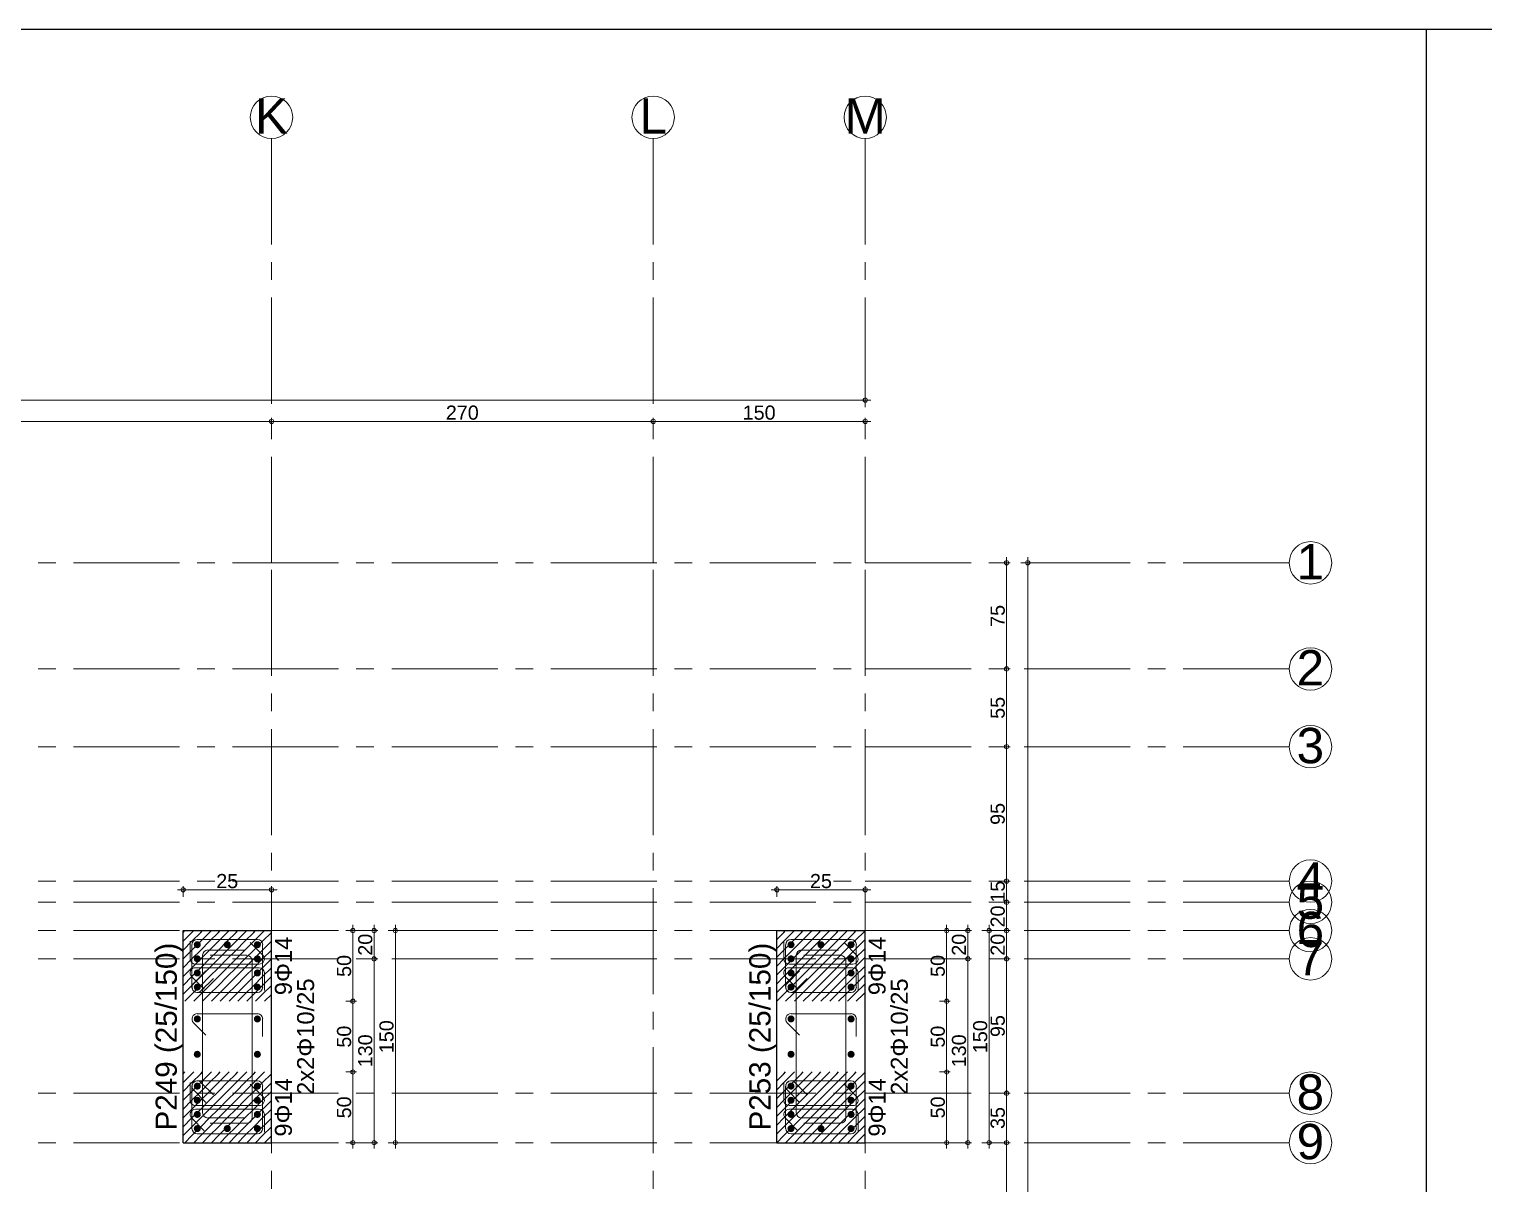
# Model space of a CAD drawing. Header units: millimetres. Extents: x 2232 to 85269, y -3593 to 5869.
# Drawn here: x 31459 to 32488, y 5052 to 5869 of the extents above; entities that cross this region are included whole.
import ezdxf

# ---------------------------------------------------------------- set-up
doc = ezdxf.new("R2010")
doc.units = ezdxf.units.MM
doc.linetypes.add('CENTER2', pattern=[112.5, 75, -12.5, 12.5, -12.5])
doc.linetypes.add('DASHDOT2', pattern=[12.7, 6.35, -3.175, 0, -3.175])
doc.layers.add('aks', color=251, linetype='DASHDOT2', lineweight=35)
for name, color, linetype in [('Donatı Yazısı', 7, 'Continuous'), ('Donatı Çizgisi', 7, 'Continuous'), ('Kolon', 7, 'Continuous'), ('Ölçülendirme', 7, 'Continuous')]:
    doc.layers.add(name, color=color, linetype=linetype)
doc.styles.add('arial_1_18', font='arial.ttf', dxfattribs={"height": 0.2})

# ---------------------------------------------------------------- blocks, each defined once
blk = doc.blocks.new('IDE999Entity6900')
at = {"layer": 'aks', "color": 250, "linetype": 'CENTER2', "lineweight": 5}
for points in [[(21382.5, 2530), (21382.5, 2830)], [(21382.5, 200), (21382.5, 2530)]]:
    blk.add_lwpolyline(points, dxfattribs=at)
at = {"layer": 'aks', "color": 30, "linetype": 'Continuous', "lineweight": 5}
blk.add_circle((21382.5, 2845), 15, dxfattribs=at)
at = {"layer": 'aks', "color": 1, "linetype": 'Continuous', "lineweight": 5, "style": 'arial_1_18'}
blk.add_text('L', height=25, dxfattribs=at).set_placement((21372.8, 2833.4))
blk = doc.blocks.new('IDE999Entity6901')
at = {"layer": 'aks', "color": 250, "linetype": 'CENTER2', "lineweight": 5}
for points in [[(21532.5, 2530), (21532.5, 2830)], [(21532.5, 200), (21532.5, 2530)]]:
    blk.add_lwpolyline(points, dxfattribs=at)
at = {"layer": 'aks', "color": 30, "linetype": 'Continuous', "lineweight": 5}
blk.add_circle((21532.5, 2845), 15, dxfattribs=at)
at = {"layer": 'aks', "color": 1, "linetype": 'Continuous', "lineweight": 5, "style": 'arial_1_18'}
blk.add_text('M', height=25, dxfattribs=at).set_placement((21517.9, 2833.4))
blk = doc.blocks.new('IDE999Entity6902')
at = {"layer": 'aks', "color": 250, "linetype": 'CENTER2', "lineweight": 5}
for points in [[(21112.5, 2530), (21112.5, 2830)], [(21112.5, 200), (21112.5, 2530)]]:
    blk.add_lwpolyline(points, dxfattribs=at)
at = {"layer": 'aks', "color": 30, "linetype": 'Continuous', "lineweight": 5}
blk.add_circle((21112.5, 2845), 15, dxfattribs=at)
at = {"layer": 'aks', "color": 1, "linetype": 'Continuous', "lineweight": 5, "style": 'arial_1_18'}
blk.add_text('K', height=25, dxfattribs=at).set_placement((21100.8, 2833.4))

msp = doc.modelspace()

# ---------------------------------------------------------------- hatches: boundary and pattern name
at = {"layer": 'Donatı Çizgisi', "linetype": 'Continuous', "lineweight": 5}
h = msp.add_hatch(color=5, dxfattribs=at)
edge = h.paths.add_edge_path(flags=0)
edge.add_arc((31577.7, 5221.4), 2.5, 0, 360)
h = msp.add_hatch(color=5, dxfattribs=at)
edge = h.paths.add_edge_path(flags=0)
edge.add_arc((31598.9, 5221.4), 2.5, 0, 360)
h = msp.add_hatch(color=5, dxfattribs=at)
edge = h.paths.add_edge_path(flags=0)
edge.add_arc((31620.2, 5221.4), 2.5, 0, 360)
h = msp.add_hatch(color=5, dxfattribs=at)
edge = h.paths.add_edge_path(flags=0)
edge.add_arc((31997.7, 5221.4), 2.5, 0, 360)
h = msp.add_hatch(color=5, dxfattribs=at)
edge = h.paths.add_edge_path(flags=0)
edge.add_arc((32018.9, 5221.4), 2.5, 0, 360)
h = msp.add_hatch(color=5, dxfattribs=at)
edge = h.paths.add_edge_path(flags=0)
edge.add_arc((32040.2, 5221.4), 2.5, 0, 360)
h = msp.add_hatch(color=5, dxfattribs=at)
edge = h.paths.add_edge_path(flags=0)
edge.add_arc((31577.7, 5211.4), 2.5, 0, 360)
h = msp.add_hatch(color=5, dxfattribs=at)
edge = h.paths.add_edge_path(flags=0)
edge.add_arc((31620.2, 5211.4), 2.5, 0, 360)
h = msp.add_hatch(color=5, dxfattribs=at)
edge = h.paths.add_edge_path(flags=0)
edge.add_arc((31997.7, 5211.4), 2.5, 0, 360)
h = msp.add_hatch(color=5, dxfattribs=at)
edge = h.paths.add_edge_path(flags=0)
edge.add_arc((32040.2, 5211.4), 2.5, 0, 360)
h = msp.add_hatch(color=5, dxfattribs=at)
edge = h.paths.add_edge_path(flags=0)
edge.add_arc((31577.7, 5201.4), 2.5, 0, 360)
h = msp.add_hatch(color=5, dxfattribs=at)
edge = h.paths.add_edge_path(flags=0)
edge.add_arc((31620.2, 5201.4), 2.5, 0, 360)
h = msp.add_hatch(color=5, dxfattribs=at)
edge = h.paths.add_edge_path(flags=0)
edge.add_arc((31997.7, 5201.4), 2.5, 0, 360)
h = msp.add_hatch(color=5, dxfattribs=at)
edge = h.paths.add_edge_path(flags=0)
edge.add_arc((32040.2, 5201.4), 2.5, 0, 360)
h = msp.add_hatch(color=5, dxfattribs=at)
edge = h.paths.add_edge_path(flags=0)
edge.add_arc((31577.7, 5191.4), 2.5, 0, 360)
h = msp.add_hatch(color=5, dxfattribs=at)
edge = h.paths.add_edge_path(flags=0)
edge.add_arc((31620.2, 5191.4), 2.5, 0, 360)
h = msp.add_hatch(color=5, dxfattribs=at)
edge = h.paths.add_edge_path(flags=0)
edge.add_arc((31997.7, 5191.4), 2.5, 0, 360)
h = msp.add_hatch(color=5, dxfattribs=at)
edge = h.paths.add_edge_path(flags=0)
edge.add_arc((32040.2, 5191.4), 2.5, 0, 360)
h = msp.add_hatch(color=5, dxfattribs=at)
edge = h.paths.add_edge_path(flags=0)
edge.add_arc((31577.7, 5168.9), 2.5, 0, 360)
h = msp.add_hatch(color=5, dxfattribs=at)
edge = h.paths.add_edge_path(flags=0)
edge.add_arc((31620.2, 5168.9), 2.5, 0, 360)
h = msp.add_hatch(color=5, dxfattribs=at)
edge = h.paths.add_edge_path(flags=0)
edge.add_arc((31997.7, 5168.9), 2.5, 0, 360)
h = msp.add_hatch(color=5, dxfattribs=at)
edge = h.paths.add_edge_path(flags=0)
edge.add_arc((32040.2, 5168.9), 2.5, 0, 360)
h = msp.add_hatch(color=5, dxfattribs=at)
edge = h.paths.add_edge_path(flags=0)
edge.add_arc((31577.7, 5143.9), 2.5, 0, 360)
h = msp.add_hatch(color=5, dxfattribs=at)
edge = h.paths.add_edge_path(flags=0)
edge.add_arc((31620.2, 5143.9), 2.5, 0, 360)
h = msp.add_hatch(color=5, dxfattribs=at)
edge = h.paths.add_edge_path(flags=0)
edge.add_arc((31997.7, 5143.9), 2.5, 0, 360)
h = msp.add_hatch(color=5, dxfattribs=at)
edge = h.paths.add_edge_path(flags=0)
edge.add_arc((32040.2, 5143.9), 2.5, 0, 360)
h = msp.add_hatch(color=5, dxfattribs=at)
edge = h.paths.add_edge_path(flags=0)
edge.add_arc((31577.7, 5121.4), 2.5, 0, 360)
h = msp.add_hatch(color=5, dxfattribs=at)
edge = h.paths.add_edge_path(flags=0)
edge.add_arc((31620.2, 5121.4), 2.5, 0, 360)
h = msp.add_hatch(color=5, dxfattribs=at)
edge = h.paths.add_edge_path(flags=0)
edge.add_arc((31997.7, 5121.4), 2.5, 0, 360)
h = msp.add_hatch(color=5, dxfattribs=at)
edge = h.paths.add_edge_path(flags=0)
edge.add_arc((32040.2, 5121.4), 2.5, 0, 360)
h = msp.add_hatch(color=5, dxfattribs=at)
edge = h.paths.add_edge_path(flags=0)
edge.add_arc((31577.7, 5111.4), 2.5, 0, 360)
h = msp.add_hatch(color=5, dxfattribs=at)
edge = h.paths.add_edge_path(flags=0)
edge.add_arc((31620.2, 5111.4), 2.5, 0, 360)
h = msp.add_hatch(color=5, dxfattribs=at)
edge = h.paths.add_edge_path(flags=0)
edge.add_arc((31997.7, 5111.4), 2.5, 0, 360)
h = msp.add_hatch(color=5, dxfattribs=at)
edge = h.paths.add_edge_path(flags=0)
edge.add_arc((32040.2, 5111.4), 2.5, 0, 360)
h = msp.add_hatch(color=5, dxfattribs=at)
edge = h.paths.add_edge_path(flags=0)
edge.add_arc((31577.7, 5101.4), 2.5, 0, 360)
h = msp.add_hatch(color=5, dxfattribs=at)
edge = h.paths.add_edge_path(flags=0)
edge.add_arc((31620.2, 5101.4), 2.5, 0, 360)
h = msp.add_hatch(color=5, dxfattribs=at)
edge = h.paths.add_edge_path(flags=0)
edge.add_arc((31997.7, 5101.4), 2.5, 0, 360)
h = msp.add_hatch(color=5, dxfattribs=at)
edge = h.paths.add_edge_path(flags=0)
edge.add_arc((32040.2, 5101.4), 2.5, 0, 360)
h = msp.add_hatch(color=5, dxfattribs=at)
edge = h.paths.add_edge_path(flags=0)
edge.add_arc((31577.7, 5091.4), 2.5, 0, 360)
h = msp.add_hatch(color=5, dxfattribs=at)
edge = h.paths.add_edge_path(flags=0)
edge.add_arc((31598.9, 5091.4), 2.5, 0, 360)
h = msp.add_hatch(color=5, dxfattribs=at)
edge = h.paths.add_edge_path(flags=0)
edge.add_arc((31620.2, 5091.4), 2.5, 0, 360)
h = msp.add_hatch(color=5, dxfattribs=at)
edge = h.paths.add_edge_path(flags=0)
edge.add_arc((31997.7, 5091.4), 2.5, 0, 360)
h = msp.add_hatch(color=5, dxfattribs=at)
edge = h.paths.add_edge_path(flags=0)
edge.add_arc((32018.9, 5091.4), 2.5, 0, 360)
h = msp.add_hatch(color=5, dxfattribs=at)
edge = h.paths.add_edge_path(flags=0)
edge.add_arc((32040.2, 5091.4), 2.5, 0, 360)

# ---------------------------------------------------------------- linework, layer by layer
for p, q in [((3332.4, 5868.7), (79990.7, 5868.7)), ((32447.1, 5868.7), (32447.1, 1368.7))]:
    msp.add_line(p, q)
at = {"layer": 'aks', "color": 250, "linetype": 'CENTER2', "lineweight": 5}
for points in [[(28790.2, 5491.4), (32050.2, 5491.4)], [(32050.2, 5491.4), (32350.2, 5491.4)], [(28790.2, 5416.4), (32050.2, 5416.4)], [(32050.2, 5416.4), (32350.2, 5416.4)], [(28790.2, 5361.4), (32050.2, 5361.4)], [(32050.2, 5361.4), (32350.2, 5361.4)], [(28790.2, 5266.4), (32050.2, 5266.4)], [(32050.2, 5266.4), (32350.2, 5266.4)], [(28790.2, 5251.4), (32050.2, 5251.4)], [(32050.2, 5251.4), (32350.2, 5251.4)], [(28790.2, 5231.4), (32050.2, 5231.4)], [(32050.2, 5231.4), (32350.2, 5231.4)], [(28790.2, 5211.4), (32050.2, 5211.4)], [(32050.2, 5211.4), (32350.2, 5211.4)], [(28790.2, 5116.4), (32050.2, 5116.4)], [(32050.2, 5116.4), (32350.2, 5116.4)], [(28790.2, 5081.4), (32050.2, 5081.4)], [(32050.2, 5081.4), (32350.2, 5081.4)]]:
    msp.add_lwpolyline(points, dxfattribs=at)
at = {"layer": 'aks', "color": 30, "linetype": 'Continuous', "lineweight": 5}
for centre in [(32365.2, 5491.4), (32365.2, 5416.4), (32365.2, 5361.4), (32365.2, 5266.4), (32365.2, 5251.4), (32365.2, 5231.4), (32365.2, 5211.4), (32365.2, 5116.4), (32365.2, 5081.4)]:
    msp.add_circle(centre, 15, dxfattribs=at)
at = {"layer": 'Donatı Çizgisi', "color": 1, "linetype": 'Continuous', "lineweight": 5}
for points in [[(31572.7, 5211.4), (31572.7, 5223.9)], [(31615.2, 5222.9), (31624.1, 5214)], [(31992.7, 5211.4), (31992.7, 5223.9)], [(32035.2, 5222.9), (32044.1, 5214)], [(31621.4, 5207.6), (31576.4, 5207.6)], [(31581.4, 5102.6), (31581.4, 5213.9)], [(31585.2, 5217.6), (31611.2, 5217.6)], [(31612.7, 5213.9), (31586.7, 5213.9)], [(31616.4, 5098.9), (31616.4, 5210.1)], [(32041.4, 5207.6), (31996.4, 5207.6)], [(32001.4, 5102.6), (32001.4, 5213.9)], [(32005.2, 5217.6), (32031.2, 5217.6)], [(32032.7, 5213.9), (32006.7, 5213.9)], [(32036.4, 5098.9), (32036.4, 5210.1)], [(31582.6, 5189.9), (31573.8, 5198.7)], [(31576.4, 5205.1), (31621.4, 5205.1)], [(31625.2, 5201.4), (31625.2, 5188.9)], [(32002.6, 5189.9), (31993.8, 5198.7)], [(31996.4, 5205.1), (32041.4, 5205.1)], [(32045.2, 5201.4), (32045.2, 5188.9)], [(31577.7, 5172.6), (31620.2, 5172.6)], [(31623.9, 5168.9), (31623.9, 5156.4)], [(31997.7, 5172.6), (32040.2, 5172.6)], [(32043.9, 5168.9), (32043.9, 5156.4)], [(31583.8, 5157.4), (31575, 5166.2)], [(32003.8, 5157.4), (31995, 5166.2)], [(31572.7, 5111.4), (31572.7, 5123.9)], [(31615.2, 5122.9), (31624.1, 5114)], [(31992.7, 5111.4), (31992.7, 5123.9)], [(32035.2, 5122.9), (32044.1, 5114)], [(31621.4, 5107.6), (31576.4, 5107.6)], [(31576.4, 5105.1), (31621.4, 5105.1)], [(32041.4, 5107.6), (31996.4, 5107.6)], [(31996.4, 5105.1), (32041.4, 5105.1)], [(31582.6, 5089.9), (31573.8, 5098.7)], [(31611.2, 5098.9), (31585.2, 5098.9)], [(31586.7, 5095.1), (31612.7, 5095.1)], [(31625.2, 5101.4), (31625.2, 5088.9)], [(32002.6, 5089.9), (31993.8, 5098.7)], [(32031.2, 5098.9), (32005.2, 5098.9)], [(32006.7, 5095.1), (32032.7, 5095.1)], [(32045.2, 5101.4), (32045.2, 5088.9)]]:
    msp.add_lwpolyline(points, dxfattribs=at)
at = {"layer": 'Donatı Çizgisi', "color": 5, "linetype": 'Continuous', "lineweight": 5}
for points in [[(31573.9, 5191.4), (31573.9, 5221.4)], [(31577.7, 5225.1), (31620.2, 5225.1)], [(31623.9, 5221.4), (31623.9, 5191.4)], [(31993.9, 5191.4), (31993.9, 5221.4)], [(31997.7, 5225.1), (32040.2, 5225.1)], [(32043.9, 5221.4), (32043.9, 5191.4)], [(31575, 5194), (31583.8, 5202.9)], [(31589.1, 5197.6), (31580.3, 5188.7)], [(31995, 5194), (32003.8, 5202.9)], [(32009.1, 5197.6), (32000.3, 5188.7)], [(31620.2, 5187.6), (31577.7, 5187.6)], [(32040.2, 5187.6), (31997.7, 5187.6)], [(31573.9, 5121.4), (31573.9, 5091.4)], [(31575, 5118.7), (31583.8, 5109.9)], [(31620.2, 5125.1), (31577.7, 5125.1)], [(31589.1, 5115.2), (31580.3, 5124)], [(31623.9, 5091.4), (31623.9, 5121.4)], [(31993.9, 5121.4), (31993.9, 5091.4)], [(31995, 5118.7), (32003.8, 5109.9)], [(32040.2, 5125.1), (31997.7, 5125.1)], [(32009.1, 5115.2), (32000.3, 5124)], [(32043.9, 5091.4), (32043.9, 5121.4)], [(31577.7, 5087.6), (31620.2, 5087.6)], [(31997.7, 5087.6), (32040.2, 5087.6)]]:
    msp.add_lwpolyline(points, dxfattribs=at)
for centre, start, end in [((31577.7, 5221.4), 90, 180), ((31620.2, 5221.4), 0, 90), ((31997.7, 5221.4), 90, 180), ((32040.2, 5221.4), 0, 90), ((31577.7, 5191.4), 135, 270), ((31577.7, 5191.4), 180, 315), ((31620.2, 5191.4), 270, 0), ((31997.7, 5191.4), 135, 270), ((31997.7, 5191.4), 180, 315), ((32040.2, 5191.4), 270, 0), ((31577.7, 5121.4), 45, 180), ((31577.7, 5121.4), 90, 225), ((31620.2, 5121.4), 0, 90), ((31997.7, 5121.4), 45, 180), ((31997.7, 5121.4), 90, 225), ((32040.2, 5121.4), 0, 90), ((31577.7, 5091.4), 180, 270), ((31620.2, 5091.4), 270, 0), ((31997.7, 5091.4), 180, 270), ((32040.2, 5091.4), 270, 0)]:
    msp.add_arc(centre, 3.75, start, end, dxfattribs=at)
at = {"layer": 'Donatı Çizgisi', "color": 1, "linetype": 'Continuous', "lineweight": 5}
for centre, start, end in [((31576.4, 5211.4), 180, 270), ((31585.2, 5213.9), 90, 180), ((31612.7, 5210.1), 0, 90), ((31621.4, 5211.4), 270, 45), ((31996.4, 5211.4), 180, 270), ((32005.2, 5213.9), 90, 180), ((32032.7, 5210.1), 0, 90), ((32041.4, 5211.4), 270, 45), ((31576.4, 5201.4), 90, 225), ((31621.4, 5201.4), 0, 90), ((31996.4, 5201.4), 90, 225), ((32041.4, 5201.4), 0, 90), ((31577.7, 5168.9), 90, 225), ((31620.2, 5168.9), 0, 90), ((31997.7, 5168.9), 90, 225), ((32040.2, 5168.9), 0, 90), ((31576.4, 5111.4), 180, 270), ((31576.4, 5101.4), 90, 225), ((31621.4, 5111.4), 270, 45), ((31621.4, 5101.4), 0, 90), ((31996.4, 5111.4), 180, 270), ((31996.4, 5101.4), 90, 225), ((32041.4, 5111.4), 270, 45), ((32041.4, 5101.4), 0, 90), ((31585.2, 5102.6), 180, 270), ((31612.7, 5098.9), 270, 0), ((32005.2, 5102.6), 180, 270), ((32032.7, 5098.9), 270, 0)]:
    msp.add_arc(centre, 3.75, start, end, dxfattribs=at)
at = {"layer": 'Kolon', "color": 251, "linetype": 'Continuous', "lineweight": -3}
for points in [[(31567.7, 5223.9), (31575.2, 5231.4)], [(31567.7, 5230.1), (31568.9, 5231.4)], [(31567.7, 5230.1), (31567.7, 5230.1)], [(31573.9, 5223.9), (31580.2, 5230.1)], [(31580.2, 5223.9), (31587.7, 5231.4)], [(31580.2, 5230.1), (31581.4, 5231.4)], [(31586.4, 5223.9), (31592.7, 5230.1)], [(31592.7, 5223.9), (31600.2, 5231.4)], [(31592.7, 5230.1), (31593.9, 5231.4)], [(31598.9, 5223.9), (31605.2, 5230.1)], [(31605.2, 5223.9), (31612.7, 5231.4)], [(31605.2, 5230.1), (31606.4, 5231.4)], [(31611.4, 5223.9), (31617.7, 5230.1)], [(31617.7, 5223.9), (31625.2, 5231.4)], [(31617.7, 5230.1), (31618.9, 5231.4)], [(31623.9, 5223.9), (31630.2, 5230.1)], [(31987.7, 5231.3), (31987.7, 5231.4)], [(31987.7, 5225.1), (31992.7, 5230.1)], [(31992.7, 5223.9), (32000.2, 5231.4)], [(31992.7, 5230.1), (31993.9, 5231.4)], [(31998.9, 5223.9), (32005.2, 5230.1)], [(32005.2, 5223.9), (32012.7, 5231.4)], [(32005.2, 5230.1), (32006.4, 5231.4)], [(32011.4, 5223.9), (32017.7, 5230.1)], [(32017.7, 5223.9), (32025.2, 5231.4)], [(32017.7, 5230.1), (32018.9, 5231.4)], [(32023.9, 5223.9), (32030.2, 5230.1)], [(32030.2, 5223.9), (32037.7, 5231.4)], [(32030.2, 5230.1), (32031.4, 5231.4)], [(32036.4, 5223.9), (32042.7, 5230.1)], [(32042.7, 5230.1), (32043.9, 5231.4)], [(32042.7, 5223.9), (32050.2, 5231.3)], [(31567.7, 5223.8), (31567.7, 5223.9)], [(31567.7, 5211.4), (31580.2, 5223.9)], [(31567.7, 5217.6), (31573.9, 5223.9)], [(31580.2, 5211.4), (31592.7, 5223.9)], [(31580.2, 5217.6), (31586.4, 5223.9)], [(31592.7, 5211.4), (31605.2, 5223.9)], [(31592.7, 5217.6), (31598.9, 5223.9)], [(31605.2, 5211.4), (31617.7, 5223.9)], [(31605.2, 5217.6), (31611.4, 5223.9)], [(31617.7, 5217.6), (31623.9, 5223.9)], [(31617.7, 5211.4), (31630.2, 5223.8)], [(31987.7, 5218.8), (31992.7, 5223.9)], [(31992.7, 5211.4), (32005.2, 5223.9)], [(31992.7, 5217.6), (31998.9, 5223.9)], [(32005.2, 5211.4), (32017.7, 5223.9)], [(32005.2, 5217.6), (32011.4, 5223.9)], [(32017.7, 5211.4), (32030.2, 5223.9)], [(32017.7, 5217.6), (32023.9, 5223.9)], [(32030.2, 5211.4), (32042.7, 5223.9)], [(32030.2, 5217.6), (32036.4, 5223.9)], [(32042.7, 5217.6), (32048.9, 5223.9)], [(32042.7, 5211.4), (32050.2, 5218.8)], [(32048.9, 5223.9), (32050.2, 5225.1)], [(31567.7, 5217.6), (31567.7, 5217.6)], [(31567.7, 5211.3), (31567.7, 5211.4)], [(31567.7, 5198.9), (31580.2, 5211.4)], [(31567.7, 5205.1), (31573.9, 5211.4)], [(31573.9, 5211.4), (31580.2, 5217.6)], [(31580.2, 5198.9), (31592.7, 5211.4)], [(31580.2, 5205.1), (31586.4, 5211.4)], [(31586.4, 5211.4), (31592.7, 5217.6)], [(31592.7, 5198.9), (31605.2, 5211.4)], [(31592.7, 5205.1), (31598.9, 5211.4)], [(31598.9, 5211.4), (31605.2, 5217.6)], [(31605.2, 5198.9), (31617.7, 5211.4)], [(31605.2, 5205.1), (31611.4, 5211.4)], [(31611.4, 5211.4), (31617.7, 5217.6)], [(31617.7, 5205.1), (31623.9, 5211.4)], [(31617.7, 5198.9), (31630.2, 5211.3)], [(31623.9, 5211.4), (31630.2, 5217.6)], [(31987.7, 5212.6), (31992.7, 5217.6)], [(31987.7, 5206.3), (31992.7, 5211.4)], [(31992.7, 5198.9), (32005.2, 5211.4)], [(31992.7, 5205.1), (31998.9, 5211.4)], [(31998.9, 5211.4), (32005.2, 5217.6)], [(32005.2, 5198.9), (32017.7, 5211.4)], [(32005.2, 5205.1), (32011.4, 5211.4)], [(32011.4, 5211.4), (32017.7, 5217.6)], [(32017.7, 5198.9), (32030.2, 5211.4)], [(32017.7, 5205.1), (32023.9, 5211.4)], [(32023.9, 5211.4), (32030.2, 5217.6)], [(32030.2, 5198.9), (32042.7, 5211.4)], [(32030.2, 5205.1), (32036.4, 5211.4)], [(32036.4, 5211.4), (32042.7, 5217.6)], [(32042.7, 5205.1), (32048.9, 5211.4)], [(32048.9, 5211.4), (32050.2, 5212.6)], [(31567.7, 5205.1), (31567.7, 5205.1)], [(31567.7, 5198.8), (31567.7, 5198.9)], [(31567.7, 5186.4), (31580.2, 5198.9)], [(31567.7, 5192.6), (31573.9, 5198.9)], [(31573.9, 5198.9), (31580.2, 5205.1)], [(31580.2, 5186.4), (31592.7, 5198.9)], [(31580.2, 5192.6), (31586.4, 5198.9)], [(31586.4, 5198.9), (31592.7, 5205.1)], [(31592.7, 5186.4), (31605.2, 5198.9)], [(31592.7, 5192.6), (31598.9, 5198.9)], [(31598.9, 5198.9), (31605.2, 5205.1)], [(31605.2, 5186.4), (31617.7, 5198.9)], [(31605.2, 5192.6), (31611.4, 5198.9)], [(31611.4, 5198.9), (31617.7, 5205.1)], [(31617.7, 5192.6), (31623.9, 5198.9)], [(31617.7, 5186.4), (31630.2, 5198.8)], [(31623.9, 5198.9), (31630.2, 5205.1)], [(31987.7, 5200.1), (31992.7, 5205.1)], [(31987.7, 5193.8), (31992.7, 5198.9)], [(31992.7, 5186.4), (32005.2, 5198.9)], [(31992.7, 5192.6), (31998.9, 5198.9)], [(31998.9, 5198.9), (32005.2, 5205.1)], [(32005.2, 5186.4), (32017.7, 5198.9)], [(32005.2, 5192.6), (32011.4, 5198.9)], [(32011.4, 5198.9), (32017.7, 5205.1)], [(32017.7, 5186.4), (32030.2, 5198.9)], [(32017.7, 5192.6), (32023.9, 5198.9)], [(32023.9, 5198.9), (32030.2, 5205.1)], [(32030.2, 5186.4), (32042.7, 5198.9)], [(32030.2, 5192.6), (32036.4, 5198.9)], [(32036.4, 5198.9), (32042.7, 5205.1)], [(32042.7, 5198.9), (32050.2, 5206.3)], [(32042.7, 5192.6), (32048.9, 5198.9)], [(32048.9, 5198.9), (32050.2, 5200.1)], [(31567.7, 5192.6), (31567.7, 5192.6)], [(31573.9, 5186.4), (31580.2, 5192.6)], [(31586.4, 5186.4), (31592.7, 5192.6)], [(31598.9, 5186.4), (31605.2, 5192.6)], [(31611.4, 5186.4), (31617.7, 5192.6)], [(31623.9, 5186.4), (31630.2, 5192.6)], [(31987.7, 5187.6), (31992.7, 5192.6)], [(31998.9, 5186.4), (32005.2, 5192.6)], [(32011.4, 5186.4), (32017.7, 5192.6)], [(32023.9, 5186.4), (32030.2, 5192.6)], [(32036.4, 5186.4), (32042.7, 5192.6)], [(32042.7, 5186.4), (32050.2, 5193.8)], [(32048.9, 5186.4), (32050.2, 5187.6)], [(31567.7, 5186.3), (31567.7, 5186.4)], [(31568.9, 5181.4), (31573.9, 5186.4)], [(31575.2, 5181.4), (31580.2, 5186.4)], [(31581.4, 5181.4), (31586.4, 5186.4)], [(31587.7, 5181.4), (31592.7, 5186.4)], [(31593.9, 5181.4), (31598.9, 5186.4)], [(31600.2, 5181.4), (31605.2, 5186.4)], [(31606.4, 5181.4), (31611.4, 5186.4)], [(31612.7, 5181.4), (31617.7, 5186.4)], [(31618.9, 5181.4), (31623.9, 5186.4)], [(31625.2, 5181.4), (31630.2, 5186.3)], [(31987.7, 5181.4), (31992.7, 5186.4)], [(31993.9, 5181.4), (31998.9, 5186.4)], [(32000.2, 5181.4), (32005.2, 5186.4)], [(32006.4, 5181.4), (32011.4, 5186.4)], [(32012.7, 5181.4), (32017.7, 5186.4)], [(32018.9, 5181.4), (32023.9, 5186.4)], [(32025.2, 5181.4), (32030.2, 5186.4)], [(32031.4, 5181.4), (32036.4, 5186.4)], [(32037.7, 5181.4), (32042.7, 5186.4)], [(32043.9, 5181.4), (32048.9, 5186.4)], [(31567.7, 5123.9), (31575.2, 5131.4)], [(31567.7, 5130.1), (31568.9, 5131.4)], [(31567.7, 5130.1), (31567.7, 5130.1)], [(31573.9, 5123.9), (31580.2, 5130.1)], [(31580.2, 5123.9), (31587.7, 5131.4)], [(31580.2, 5130.1), (31581.4, 5131.4)], [(31586.4, 5123.9), (31592.7, 5130.1)], [(31592.7, 5123.9), (31600.2, 5131.4)], [(31592.7, 5130.1), (31593.9, 5131.4)], [(31598.9, 5123.9), (31605.2, 5130.1)], [(31605.2, 5123.9), (31612.7, 5131.4)], [(31605.2, 5130.1), (31606.4, 5131.4)], [(31611.4, 5123.9), (31617.7, 5130.1)], [(31617.7, 5123.9), (31625.2, 5131.4)], [(31617.7, 5130.1), (31618.9, 5131.4)], [(31623.9, 5123.9), (31630.2, 5130.1)], [(31987.7, 5131.3), (31987.7, 5131.4)], [(31987.7, 5125.1), (31992.7, 5130.1)], [(31992.7, 5123.9), (32000.2, 5131.4)], [(31992.7, 5130.1), (31993.9, 5131.4)], [(31998.9, 5123.9), (32005.2, 5130.1)], [(32005.2, 5123.9), (32012.7, 5131.4)], [(32005.2, 5130.1), (32006.4, 5131.4)], [(32011.4, 5123.9), (32017.7, 5130.1)], [(32017.7, 5123.9), (32025.2, 5131.4)], [(32017.7, 5130.1), (32018.9, 5131.4)], [(32023.9, 5123.9), (32030.2, 5130.1)], [(32030.2, 5123.9), (32037.7, 5131.4)], [(32030.2, 5130.1), (32031.4, 5131.4)], [(32036.4, 5123.9), (32042.7, 5130.1)], [(32042.7, 5130.1), (32043.9, 5131.4)], [(32042.7, 5123.9), (32050.2, 5131.3)], [(31567.7, 5123.8), (31567.7, 5123.9)], [(31567.7, 5111.4), (31580.2, 5123.9)], [(31567.7, 5117.6), (31573.9, 5123.9)], [(31567.7, 5117.6), (31567.7, 5117.6)], [(31573.9, 5111.4), (31580.2, 5117.6)], [(31580.2, 5111.4), (31592.7, 5123.9)], [(31580.2, 5117.6), (31586.4, 5123.9)], [(31586.4, 5111.4), (31592.7, 5117.6)], [(31592.7, 5111.4), (31605.2, 5123.9)], [(31592.7, 5117.6), (31598.9, 5123.9)], [(31598.9, 5111.4), (31605.2, 5117.6)], [(31605.2, 5111.4), (31617.7, 5123.9)], [(31605.2, 5117.6), (31611.4, 5123.9)], [(31611.4, 5111.4), (31617.7, 5117.6)], [(31617.7, 5117.6), (31623.9, 5123.9)], [(31617.7, 5111.4), (31630.2, 5123.8)], [(31623.9, 5111.4), (31630.2, 5117.6)], [(31987.7, 5118.8), (31992.7, 5123.9)], [(31987.7, 5112.6), (31992.7, 5117.6)], [(31992.7, 5111.4), (32005.2, 5123.9)], [(31992.7, 5117.6), (31998.9, 5123.9)], [(31998.9, 5111.4), (32005.2, 5117.6)], [(32005.2, 5111.4), (32017.7, 5123.9)], [(32005.2, 5117.6), (32011.4, 5123.9)], [(32011.4, 5111.4), (32017.7, 5117.6)], [(32017.7, 5111.4), (32030.2, 5123.9)], [(32017.7, 5117.6), (32023.9, 5123.9)], [(32023.9, 5111.4), (32030.2, 5117.6)], [(32030.2, 5111.4), (32042.7, 5123.9)], [(32030.2, 5117.6), (32036.4, 5123.9)], [(32036.4, 5111.4), (32042.7, 5117.6)], [(32042.7, 5117.6), (32048.9, 5123.9)], [(32042.7, 5111.4), (32050.2, 5118.8)], [(32048.9, 5123.9), (32050.2, 5125.1)], [(31567.7, 5111.3), (31567.7, 5111.4)], [(31567.7, 5098.9), (31580.2, 5111.4)], [(31567.7, 5105.1), (31573.9, 5111.4)], [(31567.7, 5105.1), (31567.7, 5105.1)], [(31573.9, 5098.9), (31580.2, 5105.1)], [(31580.2, 5098.9), (31592.7, 5111.4)], [(31580.2, 5105.1), (31586.4, 5111.4)], [(31586.4, 5098.9), (31592.7, 5105.1)], [(31592.7, 5098.9), (31605.2, 5111.4)], [(31592.7, 5105.1), (31598.9, 5111.4)], [(31598.9, 5098.9), (31605.2, 5105.1)], [(31605.2, 5098.9), (31617.7, 5111.4)], [(31605.2, 5105.1), (31611.4, 5111.4)], [(31611.4, 5098.9), (31617.7, 5105.1)], [(31617.7, 5105.1), (31623.9, 5111.4)], [(31617.7, 5098.9), (31630.2, 5111.3)], [(31623.9, 5098.9), (31630.2, 5105.1)], [(31987.7, 5106.3), (31992.7, 5111.4)], [(31987.7, 5100.1), (31992.7, 5105.1)], [(31992.7, 5098.9), (32005.2, 5111.4)], [(31992.7, 5105.1), (31998.9, 5111.4)], [(31998.9, 5098.9), (32005.2, 5105.1)], [(32005.2, 5098.9), (32017.7, 5111.4)], [(32005.2, 5105.1), (32011.4, 5111.4)], [(32011.4, 5098.9), (32017.7, 5105.1)], [(32017.7, 5098.9), (32030.2, 5111.4)], [(32017.7, 5105.1), (32023.9, 5111.4)], [(32023.9, 5098.9), (32030.2, 5105.1)], [(32030.2, 5098.9), (32042.7, 5111.4)], [(32030.2, 5105.1), (32036.4, 5111.4)], [(32036.4, 5098.9), (32042.7, 5105.1)], [(32042.7, 5105.1), (32048.9, 5111.4)], [(32042.7, 5098.9), (32050.2, 5106.3)], [(32048.9, 5111.4), (32050.2, 5112.6)], [(31567.7, 5098.8), (31567.7, 5098.9)], [(31567.7, 5086.4), (31580.2, 5098.9)], [(31567.7, 5092.6), (31573.9, 5098.9)], [(31580.2, 5086.4), (31592.7, 5098.9)], [(31580.2, 5092.6), (31586.4, 5098.9)], [(31592.7, 5086.4), (31605.2, 5098.9)], [(31592.7, 5092.6), (31598.9, 5098.9)], [(31605.2, 5086.4), (31617.7, 5098.9)], [(31605.2, 5092.6), (31611.4, 5098.9)], [(31617.7, 5092.6), (31623.9, 5098.9)], [(31617.7, 5086.4), (31630.2, 5098.8)], [(31987.7, 5093.8), (31992.7, 5098.9)], [(31992.7, 5086.4), (32005.2, 5098.9)], [(31992.7, 5092.6), (31998.9, 5098.9)], [(32005.2, 5086.4), (32017.7, 5098.9)], [(32005.2, 5092.6), (32011.4, 5098.9)], [(32017.7, 5086.4), (32030.2, 5098.9)], [(32017.7, 5092.6), (32023.9, 5098.9)], [(32030.2, 5086.4), (32042.7, 5098.9)], [(32030.2, 5092.6), (32036.4, 5098.9)], [(32042.7, 5092.6), (32048.9, 5098.9)], [(32048.9, 5098.9), (32050.2, 5100.1)], [(31567.7, 5092.6), (31567.7, 5092.6)], [(31567.7, 5086.3), (31567.7, 5086.4)], [(31568.9, 5081.4), (31573.9, 5086.4)], [(31573.9, 5086.4), (31580.2, 5092.6)], [(31575.2, 5081.4), (31580.2, 5086.4)], [(31581.4, 5081.4), (31586.4, 5086.4)], [(31586.4, 5086.4), (31592.7, 5092.6)], [(31587.7, 5081.4), (31592.7, 5086.4)], [(31593.9, 5081.4), (31598.9, 5086.4)], [(31598.9, 5086.4), (31605.2, 5092.6)], [(31600.2, 5081.4), (31605.2, 5086.4)], [(31606.4, 5081.4), (31611.4, 5086.4)], [(31611.4, 5086.4), (31617.7, 5092.6)], [(31612.7, 5081.4), (31617.7, 5086.4)], [(31618.9, 5081.4), (31623.9, 5086.4)], [(31623.9, 5086.4), (31630.2, 5092.6)], [(31625.2, 5081.4), (31630.2, 5086.3)], [(31987.7, 5087.6), (31992.7, 5092.6)], [(31987.7, 5081.4), (31992.7, 5086.4)], [(31993.9, 5081.4), (31998.9, 5086.4)], [(31998.9, 5086.4), (32005.2, 5092.6)], [(32000.2, 5081.4), (32005.2, 5086.4)], [(32006.4, 5081.4), (32011.4, 5086.4)], [(32011.4, 5086.4), (32017.7, 5092.6)], [(32012.7, 5081.4), (32017.7, 5086.4)], [(32018.9, 5081.4), (32023.9, 5086.4)], [(32023.9, 5086.4), (32030.2, 5092.6)], [(32025.2, 5081.4), (32030.2, 5086.4)], [(32031.4, 5081.4), (32036.4, 5086.4)], [(32036.4, 5086.4), (32042.7, 5092.6)], [(32037.7, 5081.4), (32042.7, 5086.4)], [(32042.7, 5086.4), (32050.2, 5093.8)], [(32043.9, 5081.4), (32048.9, 5086.4)], [(32048.9, 5086.4), (32050.2, 5087.6)]]:
    msp.add_lwpolyline(points, dxfattribs=at)
at = {"layer": 'Kolon', "color": 33, "linetype": 'Continuous', "lineweight": -3}
for points in [[(31567.7, 5081.4), (31567.7, 5231.4)], [(31567.7, 5231.4), (31630.2, 5231.4)], [(31630.2, 5081.4), (31630.2, 5231.4)], [(31987.7, 5081.4), (31987.7, 5231.4)], [(31987.7, 5231.4), (32050.2, 5231.4)], [(32050.2, 5081.4), (32050.2, 5231.4)], [(31567.7, 5081.4), (31630.2, 5081.4)], [(31987.7, 5081.4), (32050.2, 5081.4)]]:
    msp.add_lwpolyline(points, dxfattribs=at)
at = {"layer": 'Ölçülendirme', "color": 5, "linetype": 'Continuous', "lineweight": 5}
for points in [[(28786.2, 5606.4), (32054.2, 5606.4)], [(32050.2, 5601.4), (32050.2, 5608.9)], [(28786.2, 5591.4), (32054.2, 5591.4)], [(31630.2, 5586.4), (31630.2, 5593.9)], [(31900.2, 5586.4), (31900.2, 5593.9)], [(32050.2, 5586.4), (32050.2, 5593.9)], [(32145.2, 5491.4), (32152.7, 5491.4)], [(32150.2, 3157.4), (32150.2, 5495.4)], [(32160.2, 5491.4), (32167.7, 5491.4)], [(32165.2, 3157.4), (32165.2, 5495.4)], [(32145.2, 5416.4), (32152.7, 5416.4)], [(32145.2, 5361.4), (32152.7, 5361.4)], [(31634.2, 5260.2), (31563.7, 5260.2)], [(31567.7, 5255.2), (31567.7, 5262.7)], [(31630.2, 5255.2), (31630.2, 5262.7)], [(32054.2, 5260.2), (31983.7, 5260.2)], [(31987.7, 5255.2), (31987.7, 5262.7)], [(32050.2, 5255.2), (32050.2, 5262.7)], [(32145.2, 5266.4), (32152.7, 5266.4)], [(32145.2, 5251.4), (32152.7, 5251.4)], [(31682.8, 5231.4), (31690.3, 5231.4)], [(31687.8, 5077.4), (31687.8, 5235.4)], [(31697.8, 5231.4), (31705.3, 5231.4)], [(31702.8, 5077.4), (31702.8, 5235.4)], [(31712.8, 5231.4), (31720.3, 5231.4)], [(31717.8, 5077.4), (31717.8, 5235.4)], [(32102.8, 5231.4), (32110.3, 5231.4)], [(32107.8, 5077.4), (32107.8, 5235.4)], [(32117.8, 5231.4), (32125.3, 5231.4)], [(32122.8, 5077.4), (32122.8, 5235.4)], [(32132.8, 5231.4), (32140.3, 5231.4)], [(32137.8, 5077.4), (32137.8, 5235.4)], [(32145.2, 5231.4), (32152.7, 5231.4)], [(31697.8, 5211.4), (31705.3, 5211.4)], [(32117.8, 5211.4), (32125.3, 5211.4)], [(32145.2, 5211.4), (32152.7, 5211.4)], [(31682.8, 5181.4), (31690.3, 5181.4)], [(32102.8, 5181.4), (32110.3, 5181.4)], [(31682.8, 5131.4), (31690.3, 5131.4)], [(32102.8, 5131.4), (32110.3, 5131.4)], [(32145.2, 5116.4), (32152.7, 5116.4)], [(31682.8, 5081.4), (31690.3, 5081.4)], [(31697.8, 5081.4), (31705.3, 5081.4)], [(31712.8, 5081.4), (31720.3, 5081.4)], [(32102.8, 5081.4), (32110.3, 5081.4)], [(32117.8, 5081.4), (32125.3, 5081.4)], [(32132.8, 5081.4), (32140.3, 5081.4)], [(32145.2, 5081.4), (32152.7, 5081.4)]]:
    msp.add_lwpolyline(points, dxfattribs=at)
for centre in [(32050.2, 5606.4), (31630.2, 5591.4), (31900.2, 5591.4), (32050.2, 5591.4), (32150.2, 5491.4), (32165.2, 5491.4), (32150.2, 5416.4), (32150.2, 5361.4), (31567.7, 5260.2), (31630.2, 5260.2), (31987.7, 5260.2), (32050.2, 5260.2), (32150.2, 5266.4), (32150.2, 5251.4), (31687.8, 5231.4), (31702.8, 5231.4), (31717.8, 5231.4), (32107.8, 5231.4), (32122.8, 5231.4), (32137.8, 5231.4), (32150.2, 5231.4), (31702.8, 5211.4), (32122.8, 5211.4), (32150.2, 5211.4), (31687.8, 5181.4), (32107.8, 5181.4), (31687.8, 5131.4), (32107.8, 5131.4), (32150.2, 5116.4), (31687.8, 5081.4), (31702.8, 5081.4), (31717.8, 5081.4), (32107.8, 5081.4), (32122.8, 5081.4), (32137.8, 5081.4), (32150.2, 5081.4)]:
    msp.add_circle(centre, 1.5, dxfattribs=at)

# ---------------------------------------------------------------- block references
at = {"layer": 'aks'}
for name in ['IDE999Entity6902', 'IDE999Entity6900', 'IDE999Entity6901']:
    msp.add_blockref(name, (10517.7, 2961.4), dxfattribs=at)

# ---------------------------------------------------------------- texts
at = {"layer": 'aks', "color": 1, "linetype": 'Continuous', "lineweight": 5, "style": 'arial_1_18'}
for s, p in [('1', (32355.4, 5479.7)), ('2', (32355.4, 5404.7)), ('3', (32355.4, 5349.7)), ('4', (32355.4, 5254.7)), ('5', (32355.4, 5239.7)), ('6', (32355.4, 5219.7)), ('7', (32355.4, 5199.7)), ('8', (32355.4, 5104.7)), ('9', (32355.4, 5069.7))]:
    msp.add_text(s, height=25, dxfattribs=at).set_placement(p)
at = {"layer": 'Donatı Yazısı', "color": 1, "linetype": 'Continuous', "lineweight": 5, "style": 'arial_1_18'}
for s, p in [('9Φ14', (31644.6, 5185.7)), ('9Φ14', (32064.6, 5185.7)), ('2x2Φ10/25', (31660.3, 5115.2)), ('2x2Φ10/25', (32080.3, 5115.2)), ('9Φ14', (31644.6, 5085.7)), ('9Φ14', (32064.6, 5085.7))]:
    msp.add_text(s, height=12, rotation=90, dxfattribs=at).set_placement(p)
at = {"layer": 'Kolon', "color": 1, "linetype": 'Continuous', "lineweight": 5, "style": 'arial_1_18'}
for s, p in [('P249 (25/150)', (31563.2, 5090)), ('P253 (25/150)', (31983.2, 5090))]:
    msp.add_text(s, height=15, rotation=90, dxfattribs=at).set_placement(p)
at = {"layer": 'Ölçülendirme', "color": 5, "linetype": 'Continuous', "lineweight": 5, "style": 'arial_1_18'}
for s, p in [('270', (31753.5, 5592.6)), ('150', (31963.5, 5592.6)), ('25', (31591.1, 5261.4)), ('25', (32011.1, 5261.4))]:
    msp.add_text(s, height=10, dxfattribs=at).set_placement(p)
for s, p in [('75', (32148.9, 5446.1)), ('55', (32148.9, 5381.1)), ('95', (32148.9, 5306.1)), ('15', (32148.9, 5251.1)), ('20', (32148.9, 5233.6)), ('20', (31701.5, 5213.6)), ('20', (32121.5, 5213.6)), ('20', (32148.9, 5213.6)), ('50', (31686.5, 5198.6)), ('50', (32106.5, 5198.6)), ('150', (31716.5, 5144.7)), ('150', (32136.5, 5144.7)), ('95', (32148.9, 5156.1)), ('50', (31686.5, 5148.6)), ('130', (31701.5, 5134.7)), ('50', (32106.5, 5148.6)), ('130', (32121.5, 5134.7)), ('50', (31686.5, 5098.6)), ('50', (32106.5, 5098.6)), ('35', (32148.9, 5091.1))]:
    msp.add_text(s, height=10, rotation=90, dxfattribs=at).set_placement(p)

doc.saveas('drawing.dxf')
